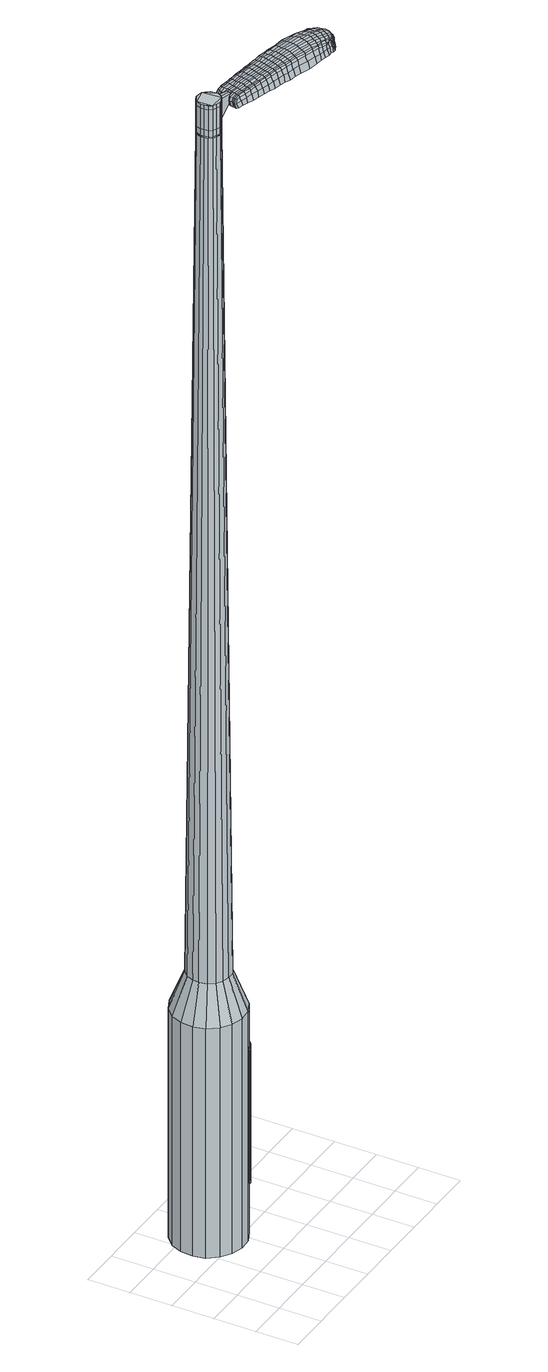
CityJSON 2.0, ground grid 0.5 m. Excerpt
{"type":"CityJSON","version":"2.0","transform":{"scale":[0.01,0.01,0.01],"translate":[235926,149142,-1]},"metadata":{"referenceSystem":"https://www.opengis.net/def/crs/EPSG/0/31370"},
"CityObjects":{
"object1":{"type":"GenericCityObject","attributes":{"cluster":1040,"mean_distance_to_centroid":0.253,"new_centroid_x":235926.82,"new_centroid_y":149143.29,"mean_distance_to_camera":7.91,"H1":9.32,"H2":9.01,"Z_final":109.38,"cluster2":-1,"proj_x":235925.72,"proj_y":149147.31,"id_line":63165,"bearing_l":254.74,"distance":4.17,"orientation":"left","G_obj":344.74},"geometry":[{"type":"MultiSurface","lod":"2","boundaries":[[[0,1,2,3]],[[1,4,5,2]],[[4,6,7,5]],[[6,8,9,7]],[[8,10,11,9]],[[10,12,13,11]],[[12,14,15,13]],[[14,16,17,15]],[[16,18,19,17]],[[18,20,21,19]],[[20,22,23,21]],[[22,24,25,23]],[[24,26,27,25]],[[26,28,29,27]],[[28,30,31,29]],[[30,32,33,31]],[[32,34,35,33]],[[34,0,3,35]],[[36,37,38,39]],[[38,40,41,42]],[[41,43,42]],[[42,44,45,46]],[[45,47,46]],[[46,48,49,50]],[[49,51,50]],[[42,46,50,38]],[[50,52,39,38]],[[53,36,39]],[[2,5,7,35]],[[7,9,11,15]],[[11,13,15]],[[15,17,19,23]],[[19,21,23]],[[23,25,27,31]],[[27,29,31]],[[15,23,31,7]],[[31,33,35,7]],[[3,2,35]],[[1,0,54,55]],[[0,34,56,54]],[[34,32,57,56]],[[32,30,58,57]],[[30,28,59,58]],[[28,26,60,59]],[[26,24,61,60]],[[24,22,62,61]],[[22,20,63,62]],[[20,18,64,63]],[[18,16,65,64]],[[16,14,66,65]],[[14,12,67,66]],[[12,10,68,67]],[[10,8,69,68]],[[8,6,70,69]],[[6,4,71,70]],[[4,1,55,71]],[[55,54,72,73]],[[54,56,74,72]],[[56,57,75,74]],[[57,58,76,75]],[[58,59,77,76]],[[59,60,78,77]],[[60,61,79,78]],[[61,62,80,79]],[[62,63,81,80]],[[63,64,82,81]],[[64,65,83,82]],[[65,66,84,83]],[[66,67,85,84]],[[67,68,86,85]],[[68,69,87,86]],[[69,70,88,87]],[[70,71,89,88]],[[71,55,73,89]],[[90,91,92,93]],[[74,94,91,90]],[[75,95,94,74]],[[76,96,95,75]],[[97,98,96,76]],[[78,99,98,97]],[[100,101,99,78]],[[102,103,101,100]],[[104,105,103,102]],[[106,107,105,104]],[[83,108,107,106]],[[84,109,108,83]],[[110,111,109,84]],[[86,112,111,110]],[[113,114,112,86]],[[88,115,114,113]],[[116,117,115,88]],[[93,92,117,116]],[[118,119,120,121]],[[122,118,121,123]],[[124,122,123,125]],[[126,124,125,127]],[[128,126,127,129]],[[130,128,129,131]],[[132,130,131,133]],[[134,132,133,135]],[[136,134,135,137]],[[138,136,137,139]],[[140,138,139,141]],[[142,140,141,143]],[[144,142,143,145]],[[146,144,145,147]],[[148,146,147,149]],[[150,148,149,151]],[[73,72,90,93]],[[72,74,90]],[[77,97,76]],[[77,78,97]],[[79,100,78]],[[79,80,102,100]],[[80,81,104,102]],[[81,82,106,104]],[[82,83,106]],[[85,110,84]],[[85,86,110]],[[87,113,86]],[[87,88,113]],[[89,116,88]],[[89,73,93,116]],[[152,153,92,91]],[[153,154,117,92]],[[154,115,117]],[[155,114,115]],[[155,112,114]],[[156,111,112]],[[156,109,111]],[[157,107,108]],[[157,158,105,107]],[[158,159,103,105]],[[159,160,101,103]],[[160,99,101]],[[161,98,99]],[[161,96,98]],[[152,91,94]],[[39,52,150,162]],[[153,152,163,151]],[[53,39,162,119]],[[152,94,120,163]],[[36,53,119,118]],[[94,95,121,120]],[[37,36,118,122]],[[95,96,123,121]],[[38,37,122,124]],[[96,161,125,123]],[[40,38,124,126]],[[161,99,127,125]],[[41,40,126,128]],[[99,160,129,127]],[[43,41,128,130]],[[160,159,131,129]],[[42,43,130,132]],[[159,158,133,131]],[[44,42,132,134]],[[158,157,135,133]],[[45,44,134,136]],[[157,108,137,135]],[[47,45,136,138]],[[108,109,139,137]],[[46,47,138,140]],[[109,156,141,139]],[[48,46,140,142]],[[156,112,143,141]],[[49,48,142,144]],[[112,155,145,143]],[[51,49,144,146]],[[155,115,147,145]],[[50,51,146,148]],[[115,154,149,147]],[[52,50,148,150]],[[154,153,151,149]],[[150,151,164,165]],[[151,163,166,164]],[[163,120,167,166]],[[120,119,168,167]],[[119,162,169,168]],[[162,150,165,169]],[[170,171,172,173]],[[174,170,173,175]],[[170,174,176,177]],[[171,170,177,178]],[[179,180,181,182]],[[183,179,182,184]],[[179,183,185,186]],[[180,179,186,187]],[[188,189,190,191]],[[192,188,191,193]],[[188,192,194,195]],[[189,188,195,196]],[[197,198,199,200]],[[201,197,200,202]],[[197,201,203,204]],[[198,197,204,205]],[[206,207,208,209]],[[210,206,209,211]],[[206,210,212,213]],[[207,206,213,214]],[[215,216,217,218]],[[219,215,218,220]],[[215,219,221,222]],[[216,215,222,223]],[[224,225,226,227]],[[216,224,227,217]],[[224,216,223,228]],[[225,224,228,229]],[[230,231,232,233]],[[225,230,233,226]],[[230,225,229,234]],[[231,230,234,235]],[[236,174,175,237]],[[231,236,237,232]],[[236,231,235,238]],[[174,236,238,176]],[[239,240,241,242]],[[243,239,242,244]],[[239,243,245,246]],[[240,239,246,247]],[[248,249,250,251]],[[240,248,251,241]],[[248,240,247,252]],[[249,248,252,253]],[[254,255,256,257]],[[249,254,257,250]],[[254,249,253,258]],[[255,254,258,259]],[[260,261,262,263]],[[255,260,263,256]],[[260,255,259,264]],[[261,260,264,265]],[[266,171,178,267]],[[261,266,267,262]],[[266,261,265,268]],[[171,266,268,172]],[[269,270,271,272]],[[273,269,272,274]],[[269,273,275,276]],[[270,269,276,277]],[[278,279,280,281]],[[270,278,281,271]],[[278,270,277,282]],[[279,278,282,283]],[[284,285,286,287]],[[279,284,287,280]],[[284,279,283,288]],[[285,284,288,289]],[[290,183,184,291]],[[285,290,291,286]],[[290,285,289,292]],[[183,290,292,185]],[[293,294,295,296]],[[297,293,296,298]],[[293,297,299,300]],[[294,293,300,301]],[[302,303,304,305]],[[294,302,305,295]],[[302,294,301,306]],[[303,302,306,307]],[[308,309,310,311]],[[303,308,311,304]],[[308,303,307,312]],[[309,308,312,313]],[[314,315,316,317]],[[309,314,317,310]],[[314,309,313,318]],[[315,314,318,319]],[[320,180,187,321]],[[315,320,321,316]],[[320,315,319,322]],[[180,320,322,181]],[[323,209,208,324]],[[325,323,324,326]],[[323,325,327,328]],[[209,323,328,211]],[[329,325,326,330]],[[331,329,330,332]],[[329,331,333,334]],[[325,329,334,327]],[[335,331,332,336]],[[337,335,336,338]],[[335,337,339,340]],[[331,335,340,333]],[[341,337,338,342]],[[343,341,342,344]],[[341,343,345,346]],[[337,341,346,339]],[[347,343,344,348]],[[198,347,348,199]],[[347,198,205,349]],[[343,347,349,345]],[[350,351,196,195]],[[352,350,195,194]],[[350,352,353,354]],[[351,350,354,355]],[[356,357,355,354]],[[358,356,354,353]],[[356,358,359,360]],[[357,356,360,361]],[[362,363,361,360]],[[364,362,360,359]],[[362,364,365,366]],[[363,362,366,367]],[[368,369,367,366]],[[370,368,366,365]],[[368,370,203,201]],[[369,368,201,202]],[[371,372,373,374]],[[273,371,374,275]],[[371,273,274,375]],[[372,371,375,376]],[[377,192,193,378]],[[372,377,378,373]],[[377,372,376,379]],[[192,377,379,194]],[[380,381,382,383]],[[219,380,383,221]],[[380,219,220,384]],[[381,380,384,385]],[[386,387,388,389]],[[381,386,389,382]],[[386,381,385,390]],[[387,386,390,391]],[[392,189,196,393]],[[387,392,393,388]],[[392,387,391,394]],[[189,392,394,190]],[[395,396,397,398]],[[177,395,398,178]],[[395,177,176,399]],[[396,395,399,400]],[[401,402,403,404]],[[396,401,404,397]],[[401,396,400,405]],[[402,401,405,406]],[[407,200,199,408]],[[402,407,408,403]],[[407,402,406,409]],[[200,407,409,202]],[[410,411,412,413]],[[182,410,413,184]],[[410,182,181,414]],[[411,410,414,415]],[[416,204,203,417]],[[411,416,417,412]],[[416,411,415,418]],[[204,416,418,205]],[[419,420,421,422]],[[297,419,422,299]],[[419,297,298,423]],[[420,419,423,424]],[[425,210,211,426]],[[420,425,426,421]],[[425,420,424,427]],[[210,425,427,212]],[[428,429,430,431]],[[243,428,431,245]],[[428,243,244,432]],[[429,428,432,433]],[[434,435,436,437]],[[429,434,437,430]],[[434,429,433,438]],[[435,434,438,439]],[[440,207,214,441]],[[435,440,441,436]],[[440,435,439,442]],[[207,440,442,208]],[[443,444,433,432]],[[242,443,432,244]],[[443,242,241,445]],[[444,443,445,446]],[[447,448,439,438]],[[444,447,438,433]],[[447,444,446,449]],[[448,447,449,450]],[[451,324,208,442]],[[448,451,442,439]],[[451,448,450,452]],[[324,451,452,326]],[[453,454,455,456]],[[300,453,456,301]],[[453,300,299,422]],[[454,453,422,421]],[[457,328,327,458]],[[454,457,458,455]],[[457,454,421,426]],[[328,457,426,211]],[[459,460,446,445]],[[251,459,445,241]],[[459,251,250,461]],[[460,459,461,462]],[[463,464,450,449]],[[460,463,449,446]],[[463,460,462,465]],[[464,463,465,466]],[[467,330,326,452]],[[464,467,452,450]],[[467,464,466,468]],[[330,467,468,332]],[[469,470,471,472]],[[306,469,472,307]],[[469,306,301,456]],[[470,469,456,455]],[[473,334,333,474]],[[470,473,474,471]],[[473,470,455,458]],[[334,473,458,327]],[[475,476,462,461]],[[257,475,461,250]],[[475,257,256,477]],[[476,475,477,478]],[[479,480,466,465]],[[476,479,465,462]],[[479,476,478,481]],[[480,479,481,482]],[[483,336,332,468]],[[480,483,468,466]],[[483,480,482,484]],[[336,483,484,338]],[[485,486,487,488]],[[312,485,488,313]],[[485,312,307,472]],[[486,485,472,471]],[[489,340,339,490]],[[486,489,490,487]],[[489,486,471,474]],[[340,489,474,333]],[[491,492,478,477]],[[263,491,477,256]],[[491,263,262,493]],[[492,491,493,494]],[[495,496,482,481]],[[492,495,481,478]],[[495,492,494,497]],[[496,495,497,498]],[[499,342,338,484]],[[496,499,484,482]],[[499,496,498,500]],[[342,499,500,344]],[[501,502,503,504]],[[318,501,504,319]],[[501,318,313,488]],[[502,501,488,487]],[[505,346,345,506]],[[502,505,506,503]],[[505,502,487,490]],[[346,505,490,339]],[[507,508,494,493]],[[267,507,493,262]],[[507,267,178,398]],[[508,507,398,397]],[[509,510,498,497]],[[508,509,497,494]],[[509,508,397,404]],[[510,509,404,403]],[[511,348,344,500]],[[510,511,500,498]],[[511,510,403,408]],[[348,511,408,199]],[[512,513,415,414]],[[322,512,414,181]],[[512,322,319,504]],[[513,512,504,503]],[[514,349,205,418]],[[513,514,418,415]],[[514,513,503,506]],[[349,514,506,345]],[[515,516,376,375]],[[272,515,375,274]],[[515,272,271,517]],[[516,515,517,518]],[[519,352,194,379]],[[516,519,379,376]],[[519,516,518,520]],[[352,519,520,353]],[[521,522,523,524]],[[222,521,524,223]],[[521,222,221,383]],[[522,521,383,382]],[[525,526,527,528]],[[522,525,528,523]],[[525,522,382,389]],[[526,525,389,388]],[[529,351,355,530]],[[526,529,530,527]],[[529,526,388,393]],[[351,529,393,196]],[[531,532,518,517]],[[281,531,517,271]],[[531,281,280,533]],[[532,531,533,534]],[[535,358,353,520]],[[532,535,520,518]],[[535,532,534,536]],[[358,535,536,359]],[[537,538,539,540]],[[228,537,540,229]],[[537,228,223,524]],[[538,537,524,523]],[[541,542,543,544]],[[538,541,544,539]],[[541,538,523,528]],[[542,541,528,527]],[[545,357,361,546]],[[542,545,546,543]],[[545,542,527,530]],[[357,545,530,355]],[[547,548,534,533]],[[287,547,533,280]],[[547,287,286,549]],[[548,547,549,550]],[[551,364,359,536]],[[548,551,536,534]],[[551,548,550,552]],[[364,551,552,365]],[[553,554,555,556]],[[234,553,556,235]],[[553,234,229,540]],[[554,553,540,539]],[[557,558,559,560]],[[554,557,560,555]],[[557,554,539,544]],[[558,557,544,543]],[[561,363,367,562]],[[558,561,562,559]],[[561,558,543,546]],[[363,561,546,361]],[[563,564,550,549]],[[291,563,549,286]],[[563,291,184,413]],[[564,563,413,412]],[[565,370,365,552]],[[564,565,552,550]],[[565,564,412,417]],[[370,565,417,203]],[[566,567,400,399]],[[238,566,399,176]],[[566,238,235,556]],[[567,566,556,555]],[[568,569,406,405]],[[567,568,405,400]],[[568,567,555,560]],[[569,568,560,559]],[[570,369,202,409]],[[569,570,409,406]],[[570,569,559,562]],[[369,570,562,367]],[[571,572,573,574]],[[574,573,575,576]],[[577,575,573,578]],[[578,573,572,579]],[[580,581,582,583]],[[583,582,584,585]],[[586,584,582,587]],[[587,582,581,588]],[[589,590,591,592]],[[592,591,593,594]],[[595,593,591,596]],[[596,591,590,597]],[[598,599,600,601]],[[601,600,602,603]],[[604,602,600,605]],[[605,600,599,606]],[[607,608,609,610]],[[610,609,611,612]],[[613,611,609,614]],[[614,609,608,615]],[[616,617,618,619]],[[619,618,620,621]],[[622,620,618,623]],[[623,618,617,624]],[[625,626,627,628]],[[628,627,617,616]],[[624,617,627,629]],[[629,627,626,630]],[[631,632,633,634]],[[634,633,626,625]],[[630,626,633,635]],[[635,633,632,636]],[[576,575,637,638]],[[638,637,632,631]],[[636,632,637,639]],[[639,637,575,577]],[[640,641,642,643]],[[643,642,644,645]],[[646,644,642,647]],[[647,642,641,648]],[[649,650,651,652]],[[652,651,641,640]],[[648,641,651,653]],[[653,651,650,654]],[[655,656,657,658]],[[658,657,650,649]],[[654,650,657,659]],[[659,657,656,660]],[[661,662,663,664]],[[664,663,656,655]],[[660,656,663,665]],[[665,663,662,666]],[[579,572,667,668]],[[668,667,662,661]],[[666,662,667,669]],[[669,667,572,571]],[[670,671,672,673]],[[673,672,674,675]],[[676,674,672,677]],[[677,672,671,678]],[[679,680,681,682]],[[682,681,671,670]],[[678,671,681,683]],[[683,681,680,684]],[[685,686,687,688]],[[688,687,680,679]],[[684,680,687,689]],[[689,687,686,690]],[[585,584,691,692]],[[692,691,686,685]],[[690,686,691,693]],[[693,691,584,586]],[[694,695,696,697]],[[697,696,698,699]],[[700,698,696,701]],[[701,696,695,702]],[[703,704,705,706]],[[706,705,695,694]],[[702,695,705,707]],[[707,705,704,708]],[[709,710,711,712]],[[712,711,704,703]],[[708,704,711,713]],[[713,711,710,714]],[[715,716,717,718]],[[718,717,710,709]],[[714,710,717,719]],[[719,717,716,720]],[[588,581,721,722]],[[722,721,716,715]],[[720,716,721,723]],[[723,721,581,580]],[[607,610,724,725]],[[725,724,726,727]],[[728,726,724,729]],[[729,724,610,612]],[[727,726,730,731]],[[731,730,732,733]],[[734,732,730,735]],[[735,730,726,728]],[[733,732,736,737]],[[737,736,738,739]],[[740,738,736,741]],[[741,736,732,734]],[[739,738,742,743]],[[743,742,744,745]],[[746,744,742,747]],[[747,742,738,740]],[[745,744,748,749]],[[749,748,599,598]],[[606,599,748,750]],[[750,748,744,746]],[[597,751,752,596]],[[596,752,753,595]],[[754,753,752,755]],[[755,752,751,756]],[[756,757,758,755]],[[755,758,759,754]],[[760,759,758,761]],[[761,758,757,762]],[[762,763,764,761]],[[761,764,765,760]],[[766,765,764,767]],[[767,764,763,768]],[[768,769,770,767]],[[767,770,771,766]],[[604,771,770,602]],[[602,770,769,603]],[[772,773,774,775]],[[775,774,674,676]],[[675,674,774,776]],[[776,774,773,777]],[[594,593,778,779]],[[779,778,773,772]],[[777,773,778,780]],[[780,778,593,595]],[[781,782,783,784]],[[784,783,620,622]],[[621,620,783,785]],[[785,783,782,786]],[[787,788,789,790]],[[790,789,782,781]],[[786,782,789,791]],[[791,789,788,792]],[[597,590,793,794]],[[794,793,788,787]],[[792,788,793,795]],[[795,793,590,589]],[[796,797,798,799]],[[799,798,578,579]],[[577,578,798,800]],[[800,798,797,801]],[[802,803,804,805]],[[805,804,797,796]],[[801,797,804,806]],[[806,804,803,807]],[[598,601,808,809]],[[809,808,803,802]],[[807,803,808,810]],[[810,808,601,603]],[[811,812,813,814]],[[814,813,583,585]],[[580,583,813,815]],[[815,813,812,816]],[[604,605,817,818]],[[818,817,812,811]],[[816,812,817,819]],[[819,817,605,606]],[[820,821,822,823]],[[823,822,698,700]],[[699,698,822,824]],[[824,822,821,825]],[[612,611,826,827]],[[827,826,821,820]],[[825,821,826,828]],[[828,826,611,613]],[[829,830,831]],[[831,830,644,646]],[[645,644,830,832]],[[832,830,833]],[[834,835,836,837]],[[837,836,830,829]],[[833,830,836,838]],[[838,836,835,839]],[[615,608,840,841]],[[841,840,835,834]],[[839,835,840,842]],[[842,840,608,607]],[[833,843,832]],[[832,843,643,645]],[[640,643,843,844]],[[839,845,846,838]],[[838,846,843,833]],[[844,843,846,847]],[[847,846,845,848]],[[607,725,849,842]],[[842,849,845,839]],[[848,845,849,850]],[[850,849,725,727]],[[851,852,853,854]],[[854,853,701,702]],[[700,701,853,823]],[[823,853,852,820]],[[728,729,855,856]],[[856,855,852,851]],[[820,852,855,827]],[[827,855,729,612]],[[857,858,844]],[[844,858,652,640]],[[649,652,858,859]],[[859,858,857,860]],[[848,861,862,847]],[[847,862,857,844]],[[860,857,862,863]],[[863,862,861,864]],[[727,731,865,850]],[[850,865,861,848]],[[864,861,865,866]],[[866,865,731,733]],[[867,868,869,870]],[[870,869,707,708]],[[702,707,869,854]],[[854,869,868,851]],[[734,735,871,872]],[[872,871,868,867]],[[851,868,871,856]],[[856,871,735,728]],[[860,873,874,859]],[[859,874,658,649]],[[655,658,874,875]],[[874,873,875]],[[864,876,877,863]],[[863,877,873,860]],[[875,873,877,878]],[[878,877,876,879]],[[733,737,880,866]],[[866,880,876,864]],[[879,876,880,881]],[[881,880,737,739]],[[882,883,884,885]],[[885,884,713,714]],[[708,713,884,870]],[[870,884,883,867]],[[740,741,886,887]],[[887,886,883,882]],[[867,883,886,872]],[[872,886,741,734]],[[888,889,875]],[[875,889,664,655]],[[661,664,889,890]],[[890,889,888,891]],[[879,892,893,878]],[[878,893,888,875]],[[891,888,893,894]],[[894,893,892,895]],[[739,743,896,881]],[[881,896,892,879]],[[895,892,896,897]],[[897,896,743,745]],[[898,899,900,901]],[[901,900,719,720]],[[714,719,900,885]],[[885,900,899,882]],[[746,747,902,903]],[[903,902,899,898]],[[882,899,902,887]],[[887,902,747,740]],[[891,904,905,890]],[[890,905,668,661]],[[579,668,905,799]],[[799,905,904,796]],[[895,906,907,894]],[[894,907,904,891]],[[796,904,907,805]],[[805,907,906,802]],[[745,749,908,897]],[[897,908,906,895]],[[802,906,908,809]],[[809,908,749,598]],[[816,909,910,815]],[[815,910,723,580]],[[720,723,910,901]],[[901,910,909,898]],[[606,750,911,819]],[[819,911,909,816]],[[898,909,911,903]],[[903,911,750,746]],[[777,912,913,776]],[[776,913,673,675]],[[670,673,913,914]],[[914,913,912,915]],[[595,753,916,780]],[[780,916,912,777]],[[915,912,916,917]],[[917,916,753,754]],[[918,919,920,921]],[[921,920,623,624]],[[622,623,920,784]],[[784,920,919,781]],[[922,923,924,925]],[[925,924,919,918]],[[781,919,924,790]],[[790,924,923,787]],[[756,751,926,927]],[[927,926,923,922]],[[787,923,926,794]],[[794,926,751,597]],[[915,928,929,914]],[[914,929,682,670]],[[679,682,929,930]],[[930,929,928,931]],[[754,759,932,917]],[[917,932,928,915]],[[931,928,932,933]],[[933,932,759,760]],[[934,935,936,937]],[[937,936,629,630]],[[624,629,936,921]],[[921,936,935,918]],[[938,939,940,941]],[[941,940,935,934]],[[918,935,940,925]],[[925,940,939,922]],[[762,757,942,943]],[[943,942,939,938]],[[922,939,942,927]],[[927,942,757,756]],[[931,944,945,930]],[[930,945,688,679]],[[685,688,945,946]],[[946,945,944,947]],[[760,765,948,933]],[[933,948,944,931]],[[947,944,948,949]],[[949,948,765,766]],[[950,951,952,953]],[[953,952,635,636]],[[630,635,952,937]],[[937,952,951,934]],[[954,955,956,957]],[[957,956,951,950]],[[934,951,956,941]],[[941,956,955,938]],[[768,763,958,959]],[[959,958,955,954]],[[938,955,958,943]],[[943,958,763,762]],[[947,960,961,946]],[[946,961,692,685]],[[585,692,961,814]],[[814,961,960,811]],[[766,771,962,949]],[[949,962,960,947]],[[811,960,962,818]],[[818,962,771,604]],[[801,963,964,800]],[[800,964,639,577]],[[636,639,964,953]],[[953,964,963,950]],[[807,965,966,806]],[[806,966,963,801]],[[950,963,966,957]],[[957,966,965,954]],[[603,769,967,810]],[[810,967,965,807]],[[954,965,967,959]],[[959,967,769,768]],[[571,574,173,172]],[[574,576,175,173]],[[586,587,186,185]],[[587,588,187,186]],[[589,592,191,190]],[[592,594,193,191]],[[613,614,213,212]],[[614,615,214,213]],[[616,619,218,217]],[[619,621,220,218]],[[625,628,227,226]],[[628,616,217,227]],[[631,634,233,232]],[[634,625,226,233]],[[576,638,237,175]],[[638,631,232,237]],[[646,647,246,245]],[[647,648,247,246]],[[648,653,252,247]],[[653,654,253,252]],[[654,659,258,253]],[[659,660,259,258]],[[660,665,264,259]],[[665,666,265,264]],[[666,669,268,265]],[[669,571,172,268]],[[676,677,276,275]],[[677,678,277,276]],[[678,683,282,277]],[[683,684,283,282]],[[684,689,288,283]],[[689,690,289,288]],[[690,693,292,289]],[[693,586,185,292]],[[694,697,296,295]],[[697,699,298,296]],[[703,706,305,304]],[[706,694,295,305]],[[709,712,311,310]],[[712,703,304,311]],[[715,718,317,316]],[[718,709,310,317]],[[588,722,321,187]],[[722,715,316,321]],[[772,775,374,373]],[[775,676,275,374]],[[594,779,378,193]],[[779,772,373,378]],[[621,785,384,220]],[[785,786,385,384]],[[786,791,390,385]],[[791,792,391,390]],[[792,795,394,391]],[[795,589,190,394]],[[699,824,423,298]],[[824,825,424,423]],[[825,828,427,424]],[[828,613,212,427]],[[829,831,431,430]],[[831,646,245,431]],[[834,837,437,436]],[[837,829,430,437]],[[615,841,441,214]],[[841,834,436,441]],[[968,969,970,971]],[[972,973,971,970]],[[974,975,976,977]],[[978,979,980,981]],[[969,982,983,970]],[[984,972,970,983]],[[985,974,977,986]],[[987,988,979,978]],[[982,989,990,983]],[[990,991,984,983]],[[992,985,986,993]],[[994,988,987,995]],[[989,996,997,990]],[[997,998,991,990]],[[999,992,993,1000]],[[1001,994,995,1002]],[[1003,1004,1005,1006]],[[1007,1008,1004,1003]],[[1007,1009,1010,1008]],[[1009,1011,1012,1010]],[[1013,1014,1015,1016]],[[1017,1018,1014,1013]],[[1019,1020,1018,1017]],[[1021,1022,1020,1019]],[[1016,1005,1004,1013]],[[1013,1004,1008,1017]],[[1008,1010,1019,1017]],[[1010,1012,1021,1019]],[[977,976,973,972]],[[986,977,972,984]],[[991,993,986,984]],[[998,1000,993,991]],[[978,981,975,974]],[[987,978,974,985]],[[995,987,985,992]],[[1002,995,992,999]],[[979,1003,1006,980]],[[988,1007,1003,979]],[[1009,1007,988,994]],[[1011,1009,994,1001]],[[1023,1024,1025,1026]],[[1025,1027,1028,1029]],[[1025,1029,1030,1031]],[[1025,1031,1026]],[[1032,1023,1026,1033]],[[1034,1033,1026,1035]],[[1036,1035,1026]],[[1037,1025,1024,1038]],[[1039,1037,1038,1040]],[[1041,1039,1040,1042]],[[1043,1041,1042,1044]],[[1045,1043,1044,1046]],[[1046,1047,1048,1049]],[[1046,1049,1050,1051]],[[1046,1051,1052,1053]],[[1052,1054,1055,1056]],[[1052,1056,1057,1058]],[[1052,1058,1053]],[[1046,1053,1045]],[[1059,1060,1024,1023]],[[1061,1062,1027,1025]],[[1063,1064,1036,1026]],[[1060,1065,1038,1024]],[[1066,1061,1025,1037]],[[1065,1067,1040,1038]],[[1068,1066,1037,1039]],[[1067,1069,1042,1040]],[[1070,1068,1039,1041]],[[1069,1071,1044,1042]],[[1072,1070,1041,1043]],[[1071,1073,1046,1044]],[[1074,1072,1043,1045]],[[1073,1075,1047,1046]],[[1076,1077,1054,1052]],[[1078,1074,1045,1053]],[[1048,1047,1075,1079]],[[1049,1048,1079,1080]],[[1050,1049,1080,1081]],[[1051,1050,1081,1082]],[[1052,1051,1082,1076]],[[1083,1059,1023,1032]],[[1084,1083,1032,1033]],[[1085,1084,1033,1034]],[[1086,1085,1034,1035]],[[1064,1086,1035,1036]],[[1028,1027,1062,1087]],[[1055,1054,1077,1088]],[[1029,1028,1087,1089]],[[1030,1029,1089,1090]],[[1031,1030,1090,1091]],[[1026,1031,1091,1063]],[[1056,1055,1088,1092]],[[1057,1056,1092,1093]],[[1058,1057,1093,1094]],[[1053,1058,1094,1078]]]}]}
},
"vertices":[
[125,119,384],[118,105,384],[118,105,96],[125,119,96],[108,95,384],[108,95,96],[95,89,384],[95,89,96],[80,88,384],[80,88,96],[66,92,384],[66,92,96],[54,100,384],[54,100,96],[45,112,384],[45,112,96],[42,126,384],[42,126,96],[43,141,384],[43,141,96],[49,154,384],[49,154,96],[60,165,384],[60,165,96],[73,171,384],[73,171,96],[88,172,384],[88,172,96],[102,168,384],[102,168,96],[114,160,384],[114,160,96],[122,148,384],[122,148,96],[126,133,384],[126,133,96],[96,135,1524],[93,139,1524],[90,142,1524],[97,126,1524],[85,143,1524],[81,143,1524],[73,138,1524],[76,141,1524],[71,133,1524],[71,129,1524],[74,120,1524],[72,124,1524],[78,118,1524],[83,116,1524],[92,119,1524],[87,117,1524],[95,122,1524],[97,131,1524],[108,123,429],[104,115,429],[109,132,429],[107,140,429],[102,148,429],[95,153,429],[86,155,429],[78,154,429],[70,151,429],[63,144,429],[60,136,429],[59,128,429],[61,119,429],[66,112,429],[73,107,429],[82,105,429],[90,105,429],[98,109,429],[97,126,1483],[95,122,1483],[97,131,1483],[96,135,1483],[93,139,1483],[90,142,1483],[85,143,1483],[81,143,1483],[76,141,1483],[73,138,1483],[71,133,1483],[71,129,1483],[72,124,1483],[74,120,1483],[78,118,1483],[83,116,1483],[87,117,1483],[92,119,1483],[96,126,1483],[96,126,1485],[94,122,1485],[94,122,1483],[97,131,1485],[96,135,1485],[93,139,1485],[89,141,1483],[89,141,1485],[85,143,1485],[81,142,1483],[81,142,1485],[77,140,1483],[77,140,1485],[73,137,1483],[73,137,1485],[72,133,1483],[72,133,1485],[71,129,1485],[72,124,1485],[75,121,1483],[75,121,1485],[78,118,1485],[83,117,1483],[83,117,1485],[87,117,1485],[91,119,1483],[91,119,1485],[96,135,1519],[97,131,1519],[97,131,1493],[96,135,1493],[93,139,1519],[93,139,1493],[90,142,1519],[90,142,1493],[85,143,1519],[85,143,1493],[81,143,1519],[81,143,1493],[76,141,1519],[76,141,1493],[73,138,1519],[73,138,1493],[71,133,1519],[71,133,1493],[71,129,1519],[71,129,1493],[72,124,1519],[72,124,1493],[74,120,1519],[74,120,1493],[78,118,1519],[78,118,1493],[83,116,1519],[83,116,1493],[87,117,1519],[87,117,1493],[92,119,1519],[92,119,1493],[95,122,1519],[95,122,1493],[97,126,1485],[95,122,1485],[92,119,1485],[83,116,1485],[74,120,1485],[71,133,1485],[73,138,1485],[76,141,1485],[81,143,1485],[90,142,1485],[97,126,1519],[97,126,1493],[114,118,1513],[114,118,1518],[115,121,1513],[116,124,1513],[116,124,1518],[115,121,1518],[181,83,1519],[174,85,1518],[175,83,1509],[182,81,1510],[189,81,1519],[190,79,1510],[189,82,1526],[181,85,1525],[174,87,1525],[192,120,1519],[185,122,1518],[183,120,1525],[190,119,1525],[200,118,1519],[199,117,1526],[202,119,1510],[193,121,1510],[186,123,1509],[258,84,1519],[257,80,1519],[258,80,1513],[259,84,1513],[258,88,1519],[259,88,1513],[256,88,1524],[256,84,1524],[255,81,1524],[186,103,1530],[179,105,1529],[178,102,1529],[185,100,1530],[195,101,1531],[194,98,1531],[196,105,1530],[187,107,1530],[180,109,1529],[108,124,1512],[108,122,1512],[109,122,1517],[110,124,1517],[109,127,1512],[110,127,1517],[110,127,1506],[109,124,1506],[108,121,1506],[239,69,1519],[235,69,1519],[236,68,1512],[239,67,1512],[241,69,1518],[242,67,1512],[241,70,1522],[239,70,1523],[235,71,1524],[231,70,1519],[225,71,1519],[226,69,1512],[231,68,1512],[231,71,1524],[225,72,1525],[219,72,1519],[212,74,1519],[213,72,1511],[220,71,1511],[219,74,1526],[211,76,1526],[201,77,1519],[202,75,1510],[200,79,1526],[111,106,1513],[118,104,1513],[118,105,1518],[111,108,1517],[106,109,1512],[107,109,1516],[107,107,1506],[112,105,1507],[119,103,1507],[126,102,1514],[133,99,1515],[132,101,1520],[125,103,1519],[126,100,1507],[133,98,1507],[140,97,1515],[147,94,1516],[146,96,1522],[139,98,1521],[140,95,1508],[148,93,1508],[154,92,1517],[161,90,1517],[160,91,1524],[153,94,1523],[155,90,1508],[162,88,1509],[168,87,1518],[167,89,1524],[168,86,1509],[249,103,1519],[246,104,1519],[245,103,1524],[248,102,1523],[251,102,1518],[250,101,1522],[252,103,1512],[250,104,1512],[247,105,1512],[241,106,1519],[236,108,1519],[235,107,1525],[241,105,1524],[243,107,1512],[237,109,1512],[230,110,1519],[223,112,1519],[221,111,1526],[229,109,1526],[232,111,1511],[224,113,1511],[211,115,1519],[210,114,1526],[213,116,1510],[119,136,1513],[127,134,1513],[128,135,1507],[121,136,1507],[114,137,1512],[115,137,1506],[115,136,1516],[118,135,1517],[126,133,1518],[134,133,1514],[141,131,1515],[143,132,1507],[135,133,1507],[133,132,1519],[140,130,1520],[149,129,1515],[156,128,1516],[158,129,1508],[150,131,1508],[148,128,1521],[155,127,1522],[163,126,1517],[171,125,1517],[172,126,1509],[165,127,1508],[162,125,1523],[169,124,1524],[178,123,1518],[179,124,1509],[176,122,1524],[115,123,1519],[114,120,1519],[122,121,1520],[121,118,1520],[123,123,1520],[116,125,1519],[129,119,1522],[128,116,1522],[136,117,1523],[136,114,1523],[137,120,1523],[130,122,1521],[143,115,1524],[143,112,1524],[151,113,1525],[150,110,1525],[152,116,1525],[144,118,1524],[158,111,1526],[157,108,1526],[165,109,1527],[164,106,1527],[166,112,1527],[159,114,1526],[172,107,1528],[171,104,1528],[173,111,1528],[253,85,1527],[252,82,1527],[253,89,1526],[249,90,1527],[249,86,1528],[248,83,1528],[243,88,1529],[242,84,1529],[243,92,1528],[236,94,1530],[236,90,1530],[235,86,1530],[229,92,1531],[228,88,1531],[229,96,1530],[221,98,1531],[220,94,1531],[219,91,1531],[208,98,1531],[207,94,1531],[208,101,1531],[253,100,1518],[255,98,1519],[256,98,1513],[254,101,1513],[251,100,1523],[253,97,1523],[256,93,1519],[257,93,1513],[255,93,1524],[244,69,1518],[246,70,1518],[245,71,1523],[242,70,1523],[244,68,1513],[247,69,1513],[249,72,1519],[253,74,1519],[251,75,1524],[248,73,1523],[250,71,1513],[253,74,1513],[255,77,1519],[253,78,1524],[256,77,1513],[181,86,1528],[182,88,1528],[175,90,1528],[174,88,1527],[189,84,1528],[190,86,1529],[182,91,1529],[183,94,1530],[177,96,1529],[176,93,1528],[191,88,1529],[192,91,1530],[184,97,1530],[177,99,1529],[193,94,1531],[190,117,1528],[189,115,1529],[198,113,1529],[198,115,1528],[183,119,1527],[182,117,1528],[188,111,1529],[197,109,1530],[181,113,1528],[112,136,1512],[111,134,1512],[112,133,1517],[113,135,1517],[113,137,1506],[112,135,1506],[110,131,1512],[111,130,1517],[111,131,1506],[104,110,1512],[105,112,1512],[106,111,1506],[105,109,1506],[106,110,1517],[106,112,1517],[106,114,1512],[106,117,1512],[107,116,1506],[106,113,1506],[107,114,1517],[107,117,1517],[107,119,1512],[108,119,1506],[108,119,1517],[111,109,1519],[111,111,1519],[118,107,1520],[119,108,1520],[112,113,1519],[113,115,1519],[119,110,1520],[120,113,1520],[113,118,1519],[121,116,1520],[118,134,1519],[117,132,1519],[125,130,1520],[125,132,1520],[116,129,1519],[124,127,1520],[125,104,1521],[126,106,1521],[132,102,1522],[133,104,1522],[126,108,1521],[127,111,1521],[133,106,1522],[134,109,1523],[128,113,1522],[135,111,1523],[132,130,1521],[132,128,1521],[139,127,1522],[140,129,1522],[131,125,1521],[138,123,1522],[139,100,1523],[140,101,1523],[146,97,1524],[147,99,1524],[140,104,1523],[141,107,1524],[148,102,1525],[148,104,1525],[142,109,1524],[149,107,1525],[147,127,1523],[146,125,1523],[154,123,1524],[154,125,1524],[145,122,1524],[153,120,1525],[153,95,1525],[154,97,1525],[160,93,1526],[161,95,1526],[155,99,1526],[155,102,1526],[162,97,1527],[162,100,1527],[156,105,1526],[163,103,1527],[161,124,1525],[161,122,1525],[168,120,1526],[169,122,1526],[160,118,1526],[167,116,1527],[167,91,1527],[168,93,1527],[169,95,1527],[169,98,1528],[170,101,1528],[176,121,1527],[175,118,1527],[174,115,1528],[249,100,1525],[251,98,1525],[246,102,1526],[247,99,1526],[252,94,1526],[248,95,1527],[240,71,1525],[243,72,1525],[239,72,1526],[237,71,1525],[246,73,1525],[248,75,1526],[244,76,1527],[242,74,1526],[251,78,1526],[246,79,1527],[241,103,1526],[242,101,1527],[235,105,1527],[236,103,1528],[243,97,1528],[236,99,1529],[232,72,1526],[234,74,1527],[227,75,1528],[226,74,1527],[236,75,1527],[238,78,1528],[232,80,1529],[230,77,1528],[240,81,1528],[233,83,1530],[229,107,1528],[229,105,1529],[221,110,1528],[221,107,1529],[230,101,1529],[221,103,1530],[220,75,1528],[221,76,1528],[213,79,1529],[212,77,1528],[223,79,1529],[225,82,1530],[216,84,1530],[215,81,1530],[226,85,1530],[218,87,1531],[210,113,1529],[210,110,1529],[209,106,1530],[201,80,1528],[202,82,1529],[203,85,1530],[204,88,1530],[205,91,1531],[176,85,1509],[175,87,1518],[182,85,1518],[183,83,1509],[190,82,1519],[191,81,1510],[190,84,1525],[181,87,1525],[175,89,1525],[183,119,1525],[184,120,1518],[191,118,1518],[190,117,1525],[200,116,1519],[198,115,1525],[201,117,1510],[193,119,1509],[186,121,1509],[256,81,1513],[255,81,1519],[256,84,1519],[256,84,1513],[256,88,1519],[256,88,1513],[254,88,1524],[254,85,1524],[253,82,1524],[179,102,1528],[180,105,1528],[187,103,1529],[186,100,1529],[195,101,1529],[194,98,1529],[196,104,1529],[187,107,1529],[180,108,1528],[111,121,1516],[110,121,1512],[111,124,1512],[111,123,1516],[111,127,1512],[112,126,1516],[112,127,1506],[111,124,1506],[111,121,1506],[236,70,1512],[236,71,1519],[239,71,1518],[239,69,1512],[241,71,1518],[241,69,1512],[241,72,1522],[239,72,1523],[236,72,1523],[226,71,1512],[225,73,1519],[231,72,1519],[232,70,1512],[231,73,1524],[225,74,1525],[213,74,1511],[212,76,1519],[220,74,1519],[221,72,1511],[219,76,1525],[212,78,1526],[201,79,1519],[202,77,1510],[201,81,1526],[119,107,1518],[119,106,1513],[112,108,1513],[112,109,1517],[107,110,1512],[108,111,1515],[108,109,1506],[113,107,1506],[120,105,1507],[133,102,1520],[133,101,1514],[126,103,1514],[126,105,1519],[127,102,1507],[134,100,1507],[147,98,1522],[147,96,1516],[140,99,1515],[140,100,1521],[141,97,1508],[148,95,1508],[161,93,1523],[161,92,1517],[154,94,1516],[154,95,1522],[155,92,1508],[162,90,1508],[168,89,1517],[168,91,1524],[169,87,1509],[244,101,1523],[245,102,1519],[248,101,1518],[247,100,1523],[250,100,1518],[249,100,1522],[251,101,1512],[249,102,1512],[246,104,1512],[234,105,1525],[235,106,1519],[241,104,1519],[240,103,1524],[242,105,1512],[237,107,1512],[221,109,1526],[222,110,1519],[230,108,1519],[229,107,1525],[231,109,1511],[224,111,1511],[211,113,1519],[210,112,1526],[213,114,1510],[128,133,1507],[126,132,1513],[119,134,1513],[120,134,1506],[114,135,1512],[115,135,1506],[115,134,1515],[118,133,1517],[126,131,1518],[143,130,1507],[141,129,1514],[134,131,1514],[135,132,1507],[133,130,1519],[140,128,1520],[157,127,1508],[156,126,1516],[148,128,1515],[150,129,1508],[147,126,1521],[155,125,1522],[172,124,1508],[170,123,1517],[163,124,1516],[165,126,1508],[162,123,1522],[169,122,1523],[177,121,1517],[179,122,1509],[176,120,1524],[116,122,1518],[115,120,1518],[122,120,1519],[122,118,1519],[123,123,1519],[116,125,1518],[130,118,1520],[129,116,1520],[137,117,1521],[136,114,1521],[138,119,1521],[130,121,1520],[144,115,1523],[143,112,1523],[151,113,1524],[150,110,1524],[152,116,1524],[145,118,1523],[158,111,1525],[158,108,1525],[165,109,1526],[165,106,1526],[166,112,1526],[159,114,1525],[173,107,1527],[172,104,1527],[173,110,1527],[251,82,1526],[252,85,1526],[252,89,1525],[248,90,1526],[248,86,1526],[247,83,1526],[241,85,1528],[242,88,1528],[242,92,1527],[236,94,1528],[235,90,1529],[234,87,1529],[227,89,1530],[228,92,1530],[229,96,1529],[220,98,1530],[220,94,1530],[219,91,1530],[207,94,1530],[208,97,1530],[208,101,1530],[254,97,1513],[253,97,1518],[251,99,1518],[252,100,1512],[250,99,1523],[251,97,1523],[254,93,1519],[255,93,1513],[253,93,1523],[244,73,1523],[245,72,1518],[243,71,1518],[242,72,1523],[243,70,1512],[246,71,1512],[250,76,1523],[251,76,1519],[248,73,1519],[247,74,1523],[249,73,1513],[252,75,1513],[253,78,1519],[252,79,1524],[254,78,1513],[175,91,1527],[182,89,1527],[182,88,1527],[175,90,1526],[190,85,1527],[190,86,1528],[177,96,1528],[184,94,1528],[183,91,1528],[176,93,1527],[191,89,1528],[192,92,1529],[185,97,1529],[178,99,1528],[193,95,1529],[198,112,1528],[189,115,1527],[190,116,1527],[198,114,1527],[183,118,1526],[182,116,1527],[188,111,1528],[197,109,1528],[182,112,1527],[114,133,1516],[113,133,1512],[113,135,1512],[114,134,1516],[114,135,1506],[114,134,1506],[112,130,1512],[113,130,1516],[113,130,1506],[108,110,1506],[107,111,1512],[107,110,1506],[108,111,1516],[108,112,1516],[109,115,1506],[108,116,1512],[108,113,1512],[108,113,1506],[109,114,1516],[109,116,1516],[109,119,1512],[110,118,1506],[110,119,1516],[112,110,1518],[119,108,1519],[114,115,1518],[113,113,1518],[120,110,1519],[120,113,1519],[114,117,1518],[121,115,1519],[125,130,1519],[118,131,1518],[118,132,1518],[125,131,1519],[117,128,1518],[124,127,1519],[126,106,1520],[126,105,1520],[133,103,1521],[133,104,1521],[128,111,1520],[127,108,1520],[134,106,1521],[135,109,1521],[128,113,1520],[135,111,1521],[140,126,1521],[132,128,1520],[133,129,1520],[140,127,1521],[131,125,1520],[139,123,1521],[140,102,1522],[140,101,1522],[147,99,1523],[142,107,1522],[141,104,1522],[148,102,1523],[149,105,1524],[143,109,1523],[150,107,1524],[154,123,1523],[147,125,1522],[147,126,1522],[154,124,1523],[146,121,1522],[153,119,1523],[155,97,1524],[154,96,1524],[161,94,1525],[161,95,1525],[156,102,1525],[155,100,1524],[162,98,1525],[163,100,1526],[157,105,1525],[164,103,1526],[168,120,1525],[161,121,1524],[161,123,1524],[169,121,1525],[160,118,1524],[167,116,1525],[168,93,1526],[168,92,1526],[170,98,1527],[169,95,1526],[171,101,1527],[175,118,1526],[176,119,1526],[174,114,1526],[249,97,1524],[248,99,1524],[245,101,1525],[246,99,1525],[251,93,1525],[247,95,1525],[239,74,1525],[242,73,1524],[240,72,1524],[237,73,1525],[244,77,1526],[247,77,1525],[245,75,1524],[241,75,1525],[250,79,1525],[246,80,1526],[241,100,1526],[240,102,1526],[234,104,1526],[235,102,1527],[242,96,1526],[236,98,1527],[227,76,1527],[233,75,1526],[232,74,1526],[226,75,1526],[231,81,1528],[238,79,1527],[236,76,1526],[229,78,1527],[240,82,1527],[233,83,1528],[229,104,1527],[228,106,1527],[221,108,1527],[221,106,1528],[229,100,1528],[221,102,1529],[213,80,1528],[221,77,1527],[220,77,1527],[212,79,1527],[216,85,1529],[225,82,1529],[223,80,1528],[215,82,1528],[226,85,1529],[218,88,1530],[209,109,1528],[209,111,1528],[209,105,1529],[202,83,1528],[201,82,1528],[204,88,1529],[203,85,1529],[206,91,1530],[107,109,1508],[109,116,1508],[140,106,1509],[138,98,1509],[161,100,1510],[159,91,1510],[199,88,1512],[196,79,1512],[179,84,1511],[182,93,1511],[216,84,1513],[229,81,1514],[227,72,1514],[214,75,1513],[111,122,1508],[142,114,1509],[163,108,1510],[201,97,1512],[184,102,1511],[219,93,1513],[232,89,1514],[113,129,1508],[144,121,1509],[165,116,1510],[204,106,1512],[186,111,1511],[234,98,1514],[221,102,1513],[114,135,1508],[147,129,1509],[168,124,1510],[206,115,1512],[189,120,1511],[236,106,1514],[224,111,1513],[242,78,1514],[247,78,1514],[246,71,1514],[240,69,1514],[245,86,1514],[249,84,1514],[247,94,1514],[251,91,1514],[249,102,1514],[253,98,1514],[253,79,1515],[257,81,1515],[256,80,1515],[252,75,1515],[254,83,1515],[257,82,1515],[255,87,1515],[257,83,1515],[256,92,1515],[257,84,1515],[112,162,334],[116,160,334],[116,160,165],[104,168,171],[112,162,165],[109,164,165],[107,166,166],[105,167,167],[104,168,169],[109,164,334],[107,166,333],[105,167,332],[104,168,331],[104,168,328],[124,148,165],[124,148,334],[127,133,165],[127,133,334],[126,118,165],[126,118,334],[120,105,165],[120,105,334],[109,94,165],[109,94,334],[105,92,334],[102,90,334],[99,89,333],[98,88,332],[96,88,331],[96,88,328],[105,92,165],[96,88,171],[96,88,169],[98,88,167],[99,89,166],[102,90,165],[111,160,334],[114,158,334],[114,158,165],[111,160,165],[102,166,171],[102,166,328],[121,146,334],[121,146,165],[125,133,334],[125,133,165],[123,119,334],[123,119,165],[117,106,334],[117,106,165],[108,96,334],[108,96,165],[104,95,334],[95,90,328],[95,90,171],[104,95,165],[101,93,334],[98,92,333],[96,91,332],[95,90,331],[108,162,334],[105,164,333],[104,165,332],[103,166,331],[108,162,165],[95,90,169],[105,164,166],[104,165,167],[103,166,169],[96,91,167],[98,92,166],[101,93,165]
]}
